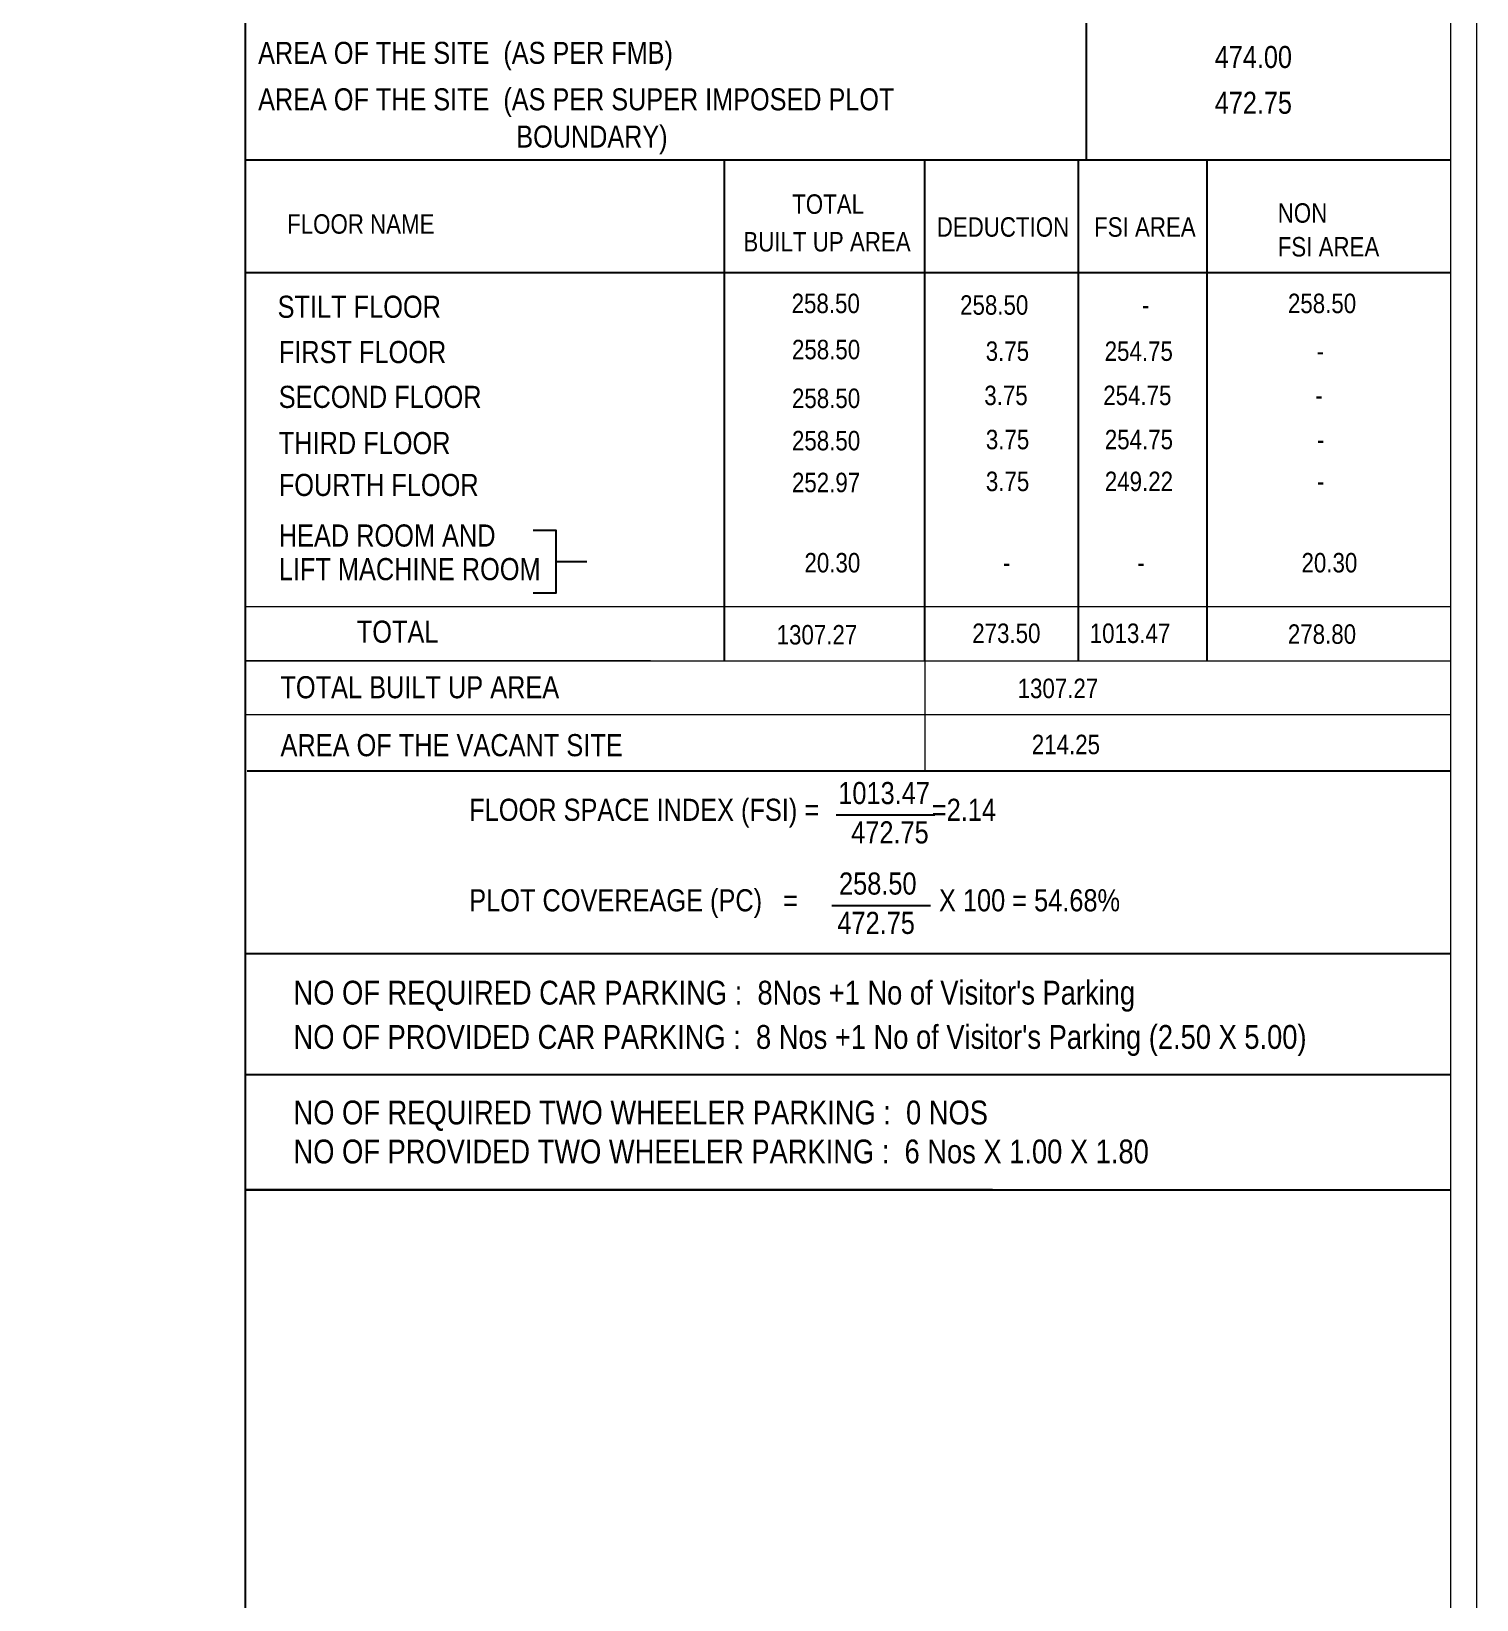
# Model space of a CAD drawing. Header units: metres. Extents: x 826 to 1433, y -826 to -586.
# Drawn here: x 1332.29 to 1348.92, y -804.36 to -786.3 of the extents above; entities that cross this region are included whole.
import ezdxf

# ---------------------------------------------------------------- set-up
doc = ezdxf.new("R2010")
doc.units = ezdxf.units.M
doc.layers.add('_0', color=7, linetype='Continuous', lineweight=5)
doc.styles.add('STYLE1', font='swissck.ttf', dxfattribs={"height": 0.3})

msp = doc.modelspace()

# ---------------------------------------------------------------- linework, layer by layer
at = {"color": 7, "lineweight": 25}
msp.add_line((1344.42493, -785.22893), (1344.42493, -787.78484), dxfattribs=at)
at = {"color": 7}
for p, q in [((1338.31951, -792.4053), (1338.67695, -792.4053)), ((1341.54551, -795.32143), (1342.68114, -795.32143)), ((1341.4956, -796.36333), (1342.63122, -796.36333)), ((1334.74723, -798.30854), (1348.61738, -798.30854)), ((1334.74723, -799.63923), (1348.61738, -799.63923)), ((1334.74723, -799.63923), (1348.61738, -799.63923)), ((1334.74841, -799.63923), (1348.61738, -799.63923))]:
    msp.add_line(p, q, dxfattribs=at)
at = {"color": 7, "lineweight": 20}
for p, q in [((1334.74754, -793.54585), (1346.37479, -793.54585)), ((1339.41051, -793.54585), (1334.74827, -793.54585)), ((1339.41051, -793.54585), (1334.74827, -793.54585)), ((1340.65854, -793.54585), (1348.61738, -793.54585)), ((1342.56588, -793.54585), (1342.56588, -794.8144)), ((1334.74754, -794.1639), (1348.61738, -794.1639))]:
    msp.add_line(p, q, dxfattribs=at)
at = {"color": 7}
for points in [[(1334.74839, -825.30053), (1334.74839, -825.30053), (1334.74839, -765.11279)], [(1340.25909, -787.78484), (1340.25909, -793.54585)], [(1342.56588, -793.54585), (1342.56588, -787.78484)], [(1344.33582, -793.54585), (1344.33582, -787.78484)], [(1345.8163, -793.54585), (1345.8163, -787.78484)], [(1334.74754, -789.0761), (1348.61738, -789.0761)], [(1338.06135, -792.0431), (1338.31951, -792.0431), (1338.31951, -792.7675), (1338.06135, -792.7675)], [(1334.74723, -796.91568), (1348.61738, -796.91568)], [(1343.34532, -799.63923), (1334.74841, -799.63923)], [(1334.74841, -799.63923), (1343.34532, -799.63923)]]:
    msp.add_lwpolyline(points, dxfattribs=at)
at = {"color": 7, "lineweight": 25}
for points in [[(1348.61746, -787.78484), (1334.75104, -787.78484)], [(1348.61746, -787.78484), (1334.75104, -787.78484)], [(1348.61746, -787.78484), (1334.75104, -787.78484)], [(1346.25863, -787.78484), (1334.75104, -787.78484)], [(1346.25863, -787.78484), (1334.75104, -787.78484)], [(1348.61746, -787.78484), (1334.75104, -787.78484)], [(1334.77056, -794.8144), (1348.61738, -794.8144)]]:
    msp.add_lwpolyline(points, dxfattribs=at)
at = {"color": 7, "lineweight": 20}
for points in [[(1334.74754, -792.92283), (1348.61738, -792.92283)], [(1338.02319, -793.54585), (1346.37479, -793.54585)]]:
    msp.add_lwpolyline(points, dxfattribs=at)
at = {"layer": '_0', "color": 7, "ltscale": 3}
for points in [[(1244.98607, -764.81279), (1348.91738, -764.81279), (1348.91738, -825.60053), (1244.98607, -825.60053)], [(1245.28607, -765.11279), (1348.61738, -765.11279), (1348.61738, -825.30053), (1245.28607, -825.30053)]]:
    msp.add_lwpolyline(points, close=True, dxfattribs=at)

# ---------------------------------------------------------------- texts
at = {"color": 7, "lineweight": 20, "style": 'STYLE1'}
for s, height, p in [('AREA OF THE SITE  (AS PER FMB) ', 0.2533781, (1334.8953, -786.67403)), ('474.00', 0.253378, (1345.90451, -786.72172)), ('AREA OF THE SITE  (AS PER SUPER IMPOSED PLOT', 0.2533781, (1334.8953, -787.20894)), ('472.75', 0.253378, (1345.90451, -787.24897)), ('BOUNDARY)', 0.253378, (1337.86622, -787.63801)), ('STILT FLOOR', 0.2545945, (1335.11932, -789.59794)), ('FIRST FLOOR', 0.2545945, (1335.13243, -790.11951)), ('SECOND FLOOR', 0.2545945, (1335.13243, -790.63555)), ('THIRD FLOOR', 0.2545945, (1335.13243, -791.16768)), ('FOURTH FLOOR', 0.2545945, (1335.13243, -791.64952)), ('HEAD ROOM AND ', 0.2545945, (1335.13243, -792.23186)), ('LIFT MACHINE ROOM', 0.2545945, (1335.13243, -792.61887)), ('TOTAL ', 0.254594, (1336.03044, -793.33941)), ('TOTAL BUILT UP AREA', 0.2545945, (1335.15146, -793.9787)), ('AREA OF THE VACANT SITE', 0.2545945, (1335.15292, -794.64575)), ('1013.47', 0.254594, (1341.57161, -795.19715)), ('FLOOR SPACE INDEX (FSI) =                =2.14', 0.2545945, (1337.32441, -795.39003)), ('472.75', 0.254594, (1341.71996, -795.65006)), ('258.50', 0.254594, (1341.58016, -796.23904)), ('PLOT COVEREAGE (PC)   =                    X 100 = 54.68%%%', 0.2545945, (1337.32441, -796.43193)), ('472.75', 0.254594, (1341.56109, -796.69195))]:
    msp.add_text(s, height=height, dxfattribs=at).set_placement(p)
at = {"color": 7, "style": 'STYLE1'}
for s, height, p in [('TOTAL', 0.224043, (1341.04058, -788.40063)), ('NON', 0.224043, (1346.62848, -788.50313)), ('FLOOR NAME', 0.224043, (1335.22811, -788.62982)), ('DEDUCTION', 0.224043, (1342.70413, -788.66429)), ('FSI AREA', 0.224043, (1344.51518, -788.66429)), ('BUILT UP AREA', 0.2240431, (1340.47943, -788.83446)), ('FSI AREA', 0.224043, (1346.62848, -788.89183)), ('258.50', 0.224043, (1341.03471, -789.54413)), ('258.50', 0.224043, (1342.97324, -789.56267)), ('258.50', 0.224043, (1346.74614, -789.54413)), ('-', 0.22404, (1345.06702, -789.56267)), ('258.50', 0.224043, (1341.03853, -790.07559)), ('3.75', 0.224043, (1343.26804, -790.09414)), ('254.75 ', 0.224043, (1344.63675, -790.09414)), ('-', 0.22404, (1347.07717, -790.09414)), ('258.50', 0.224043, (1341.03853, -790.63656)), ('3.75', 0.224043, (1343.25155, -790.60323)), ('254.75 ', 0.224043, (1344.62026, -790.60323)), ('-', 0.22404, (1347.06067, -790.60323)), ('258.50', 0.224043, (1341.03853, -791.12404)), ('3.75', 0.224043, (1343.26992, -791.1115)), ('254.75 ', 0.224043, (1344.63863, -791.1115)), ('-', 0.22404, (1347.07904, -791.1115)), ('252.97', 0.224043, (1341.03853, -791.60589)), ('3.75', 0.224043, (1343.26992, -791.59334)), ('249.22', 0.224043, (1344.63863, -791.59334)), ('-', 0.22404, (1347.07904, -791.59334)), ('20.30', 0.224043, (1341.18225, -792.52965)), ('20.30', 0.224043, (1346.9024, -792.52965)), ('-', 0.22404, (1343.46521, -792.52965)), ('-', 0.22404, (1345.01124, -792.52965)), ('1307.27', 0.224043, (1340.86213, -793.35932)), ('273.50', 0.224043, (1343.11312, -793.34199)), ('1013.47', 0.224043, (1344.46498, -793.34199)), ('278.80', 0.224043, (1346.74511, -793.35179)), ('1307.27', 0.224043, (1343.63518, -793.97701)), ('214.25', 0.224043, (1343.79837, -794.6224)), ("NO OF REQUIRED CAR PARKING :  8Nos +1 No of Visitor's Parking", 0.2741628, (1335.30251, -797.50529)), ("NO OF PROVIDED CAR PARKING :  8 Nos +1 No of Visitor's Parking (2.50 X 5.00) ", 0.2741628, (1335.30251, -798.01515)), ('NO OF REQUIRED TWO WHEELER PARKING :  0 NOS', 0.2741628, (1335.30251, -798.88504)), ('NO OF PROVIDED TWO WHEELER PARKING :  6 Nos X 1.00 X 1.80 ', 0.2741628, (1335.30251, -799.33393))]:
    msp.add_text(s, height=height, dxfattribs=at).set_placement(p)

doc.saveas('drawing.dxf')
